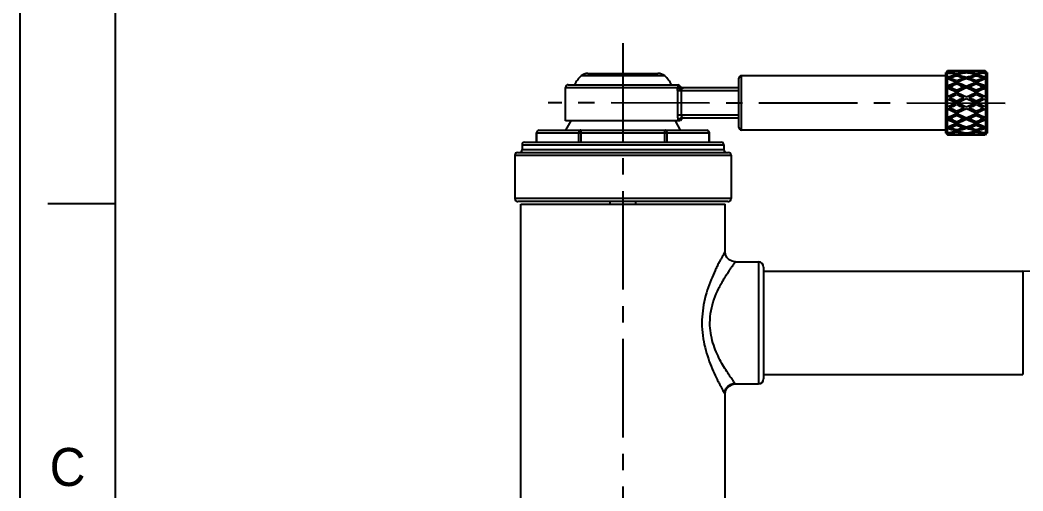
# Model space of a CAD drawing. Extents: x 9520 to 10292, y -16148 to -15602.
# Drawn here: x 9520.3 to 9714.2, y -15879.8 to -15788.7 of the extents above; entities that cross this region are included whole.
import ezdxf

# ---------------------------------------------------------------- set-up
doc = ezdxf.new("R2010")
doc.units = 0
doc.header["$MEASUREMENT"] = 0
doc.linetypes.add('CENTER2', pattern=[28.575, 19.05, -3.175, 3.175, -3.175])
doc.layers.get('0').update_dxf_attribs({"linetype": 'CONTINUOUS'})
doc.layers.get('DEFPOINTS').update_dxf_attribs({"linetype": 'CONTINUOUS'})
doc.layers.add('CENTER', color=1, linetype='CENTER2')
doc.layers.add('DIM', color=2, linetype='CONTINUOUS')
doc.styles.get("Standard").update_dxf_attribs({"font": 'Gulim.ttf'})
doc.dimstyles.new('ISO-25', dxfattribs={"dimtxt": 2.5, "dimasz": 2.5, "dimexe": 1.25, "dimexo": 0.625, "dimtad": 1, "dimdec": 1, "dimtxsty": 'Standard', "dimcen": 2.5, "dimadec": 0, "dimazin": 0, "dimtfac": 1, "dimtdec": 1, "dimtmove": 0, "dimatfit": 3, "dimfxl": 1, "dimarcsym": 0})

# ---------------------------------------------------------------- blocks, each defined once
blk = doc.blocks.new('*D23')
at = {"layer": 'DEFPOINTS', "color": 0, "transparency": 16777216}
for p in [(9636.85, -15793.22), (9744.65, -15864.97), (9679.76, -15925.05), (9794.83, -15966.34), (9636.85, -16021.06)]:
    blk.add_point(p, dxfattribs=at)
at = {"layer": 'DIM', "color": 3, "lineweight": -2, "transparency": 16777216}
blk.add_arc((9636.85, -15647.24), 281.11, 271.0191, 295.3208, dxfattribs=at)
at = {"layer": 'DIM', "color": 3, "transparency": 16777216}
for points in [[(9756.71, -15900.59), (9757.44, -15902.09), (9761.58, -15899.16)], [(9641.85, -15929.14), (9641.84, -15927.47), (9636.85, -15928.35)]]:
    blk.add_solid(points, dxfattribs=at)
at = {"layer": 'DIM', "color": 3, "transparency": 16777216, "insert": (9703.03, -15917.17), "char_height": 5, "attachment_point": 5, "rotation": 13.7753}
blk.add_mtext('26°', dxfattribs=at)

msp = doc.modelspace()

# ---------------------------------------------------------------- linework, layer by layer
for p, q in [((9538.7, -15620.66), (9538.7, -16129.74)), ((9538.7, -15824.29), (9525.7, -15824.29))]:
    msp.add_line(p, q)
at = {"color": 7, "linetype": 'Continuous'}
for p, q in [((9644.92, -15799.53), (9628.77, -15799.53)), ((9630.09, -15799.04), (9643.61, -15799.04)), ((9659.25, -15809.49), (9659.25, -15799.99)), ((9659.75, -15809.99), (9659.75, -15799.49)), ((9699.25, -15799.49), (9659.75, -15799.49)), ((9699.25, -15799.19), (9699.6, -15798.81)), ((9699.25, -15810.59), (9699.25, -15798.89)), ((9699.29, -15799.19), (9699.25, -15799.19)), ((9699.29, -15799.19), (9699.25, -15799.19)), ((9699.26, -15799.21), (9699.25, -15799.22)), ((9699.6, -15798.81), (9699.6, -15798.54)), ((9699.6, -15799.82), (9699.6, -15798.96)), ((9699.6, -15801.51), (9699.6, -15800.12)), ((9700, -15798.54), (9700, -15798.55)), ((9702.72, -15798.54), (9700, -15798.54)), ((9700, -15799.03), (9700, -15798.88)), ((9700, -15800.24), (9700, -15799.97)), ((9701.13, -15799.62), (9701.12, -15799.39)), ((9701.14, -15798.72), (9701.13, -15798.64)), ((9701.36, -15798.61), (9701.36, -15798.57)), ((9701.36, -15799.13), (9701.36, -15799.3)), ((9701.58, -15798.64), (9701.58, -15798.72)), ((9701.59, -15799.39), (9701.58, -15799.62)), ((9702.72, -15798.55), (9702.72, -15798.54)), ((9702.72, -15798.88), (9702.72, -15799.03)), ((9702.72, -15799.97), (9702.72, -15800.24)), ((9703.25, -15798.83), (9703.25, -15798.93)), ((9703.25, -15799.87), (9703.25, -15800.08)), ((9703.78, -15798.54), (9703.78, -15798.55)), ((9706.5, -15798.54), (9703.78, -15798.54)), ((9703.78, -15799.03), (9703.78, -15798.88)), ((9703.78, -15800.24), (9703.78, -15799.97)), ((9704.91, -15799.62), (9704.9, -15799.39)), ((9704.92, -15798.72), (9704.92, -15798.64)), ((9705.14, -15798.61), (9705.14, -15798.57)), ((9705.14, -15799.13), (9705.14, -15799.3)), ((9705.36, -15798.64), (9705.36, -15798.72)), ((9705.38, -15799.39), (9705.37, -15799.62)), ((9706.5, -15798.55), (9706.5, -15798.54)), ((9706.5, -15798.88), (9706.5, -15799.03)), ((9706.5, -15799.97), (9706.5, -15800.24)), ((9706.9, -15798.54), (9706.9, -15798.81)), ((9706.9, -15798.81), (9707.25, -15799.19)), ((9706.9, -15798.96), (9706.9, -15799.82)), ((9706.9, -15800.12), (9706.9, -15801.51)), ((9707.25, -15799.19), (9707.2, -15799.19)), ((9707.25, -15799.19), (9707.2, -15799.19)), ((9707.25, -15799.22), (9707.23, -15799.21)), ((9707.25, -15798.89), (9707.25, -15810.59)), ((9625.75, -15808.24), (9625.75, -15801.74)), ((9625.75, -15801.74), (9647.44, -15801.74)), ((9626.25, -15801.24), (9647.44, -15801.24)), ((9647.86, -15801.47), (9647.63, -15801.47)), ((9659.25, -15801.84), (9648.29, -15801.84)), ((9699.6, -15803.53), (9699.6, -15801.91)), ((9700, -15801.88), (9700, -15801.71)), ((9701.13, -15801.09), (9701.12, -15800.87)), ((9701.36, -15800.45), (9701.36, -15800.69)), ((9701.6, -15800.87), (9701.58, -15801.09)), ((9702.72, -15801.71), (9702.72, -15801.88)), ((9703.25, -15801.57), (9703.25, -15801.75)), ((9703.78, -15801.88), (9703.78, -15801.71)), ((9704.91, -15801.09), (9704.9, -15800.87)), ((9705.14, -15800.45), (9705.14, -15800.69)), ((9705.38, -15800.87), (9705.37, -15801.09)), ((9706.5, -15801.71), (9706.5, -15801.88)), ((9706.9, -15801.91), (9706.9, -15803.53)), ((9647.39, -15802.34), (9647.39, -15807.14)), ((9647.39, -15802.34), (9659.25, -15802.34)), ((9648.15, -15807.14), (9648.15, -15802.34)), ((9701.14, -15802.92), (9699.25, -15803.75)), ((9699.6, -15803.53), (9701.13, -15802.82)), ((9699.6, -15805.53), (9699.6, -15803.95)), ((9700, -15803.79), (9700, -15803.74)), ((9701.14, -15802.92), (9701.13, -15802.82)), ((9701.36, -15802.32), (9701.36, -15802.46)), ((9701.59, -15802.82), (9701.58, -15802.92)), ((9703.25, -15803.66), (9701.58, -15802.92)), ((9701.59, -15802.82), (9703.25, -15803.59)), ((9702.72, -15803.74), (9702.72, -15803.79)), ((9703.25, -15803.59), (9704.91, -15802.82)), ((9704.92, -15802.92), (9703.25, -15803.66)), ((9703.25, -15803.59), (9703.25, -15803.66)), ((9703.78, -15803.79), (9703.78, -15803.74)), ((9704.92, -15802.92), (9704.91, -15802.82)), ((9705.14, -15802.32), (9705.14, -15802.46)), ((9705.37, -15802.82), (9705.36, -15802.92)), ((9707.25, -15803.75), (9705.36, -15802.92)), ((9705.37, -15802.82), (9706.9, -15803.53)), ((9706.5, -15803.74), (9706.5, -15803.79)), ((9706.9, -15803.94), (9706.9, -15805.53)), ((9699.25, -15805.73), (9701.14, -15806.55)), ((9699.6, -15807.57), (9699.6, -15805.95)), ((9701.13, -15806.66), (9699.6, -15805.95)), ((9700, -15805.68), (9700, -15805.74)), ((9701.36, -15804.36), (9701.36, -15804.38)), ((9701.36, -15805.12), (9701.36, -15805.1)), ((9701.58, -15806.55), (9703.25, -15805.82)), ((9703.25, -15805.89), (9701.59, -15806.66)), ((9702.72, -15805.74), (9702.72, -15805.68)), ((9703.25, -15805.89), (9703.25, -15805.82)), ((9703.25, -15805.82), (9704.92, -15806.55)), ((9704.91, -15806.66), (9703.25, -15805.89)), ((9703.78, -15805.68), (9703.78, -15805.74)), ((9705.14, -15804.36), (9705.14, -15804.38)), ((9705.14, -15805.12), (9705.14, -15805.1)), ((9705.36, -15806.55), (9707.25, -15805.73)), ((9706.9, -15805.95), (9705.37, -15806.66)), ((9706.5, -15805.74), (9706.5, -15805.68)), ((9706.9, -15805.95), (9706.9, -15807.57)), ((9659.25, -15807.14), (9647.39, -15807.14)), ((9648.47, -15807.64), (9659.25, -15807.64)), ((9699.6, -15809.35), (9699.6, -15807.97)), ((9700, -15807.6), (9700, -15807.77)), ((9701.13, -15806.66), (9701.14, -15806.55)), ((9701.36, -15807.16), (9701.36, -15807.02)), ((9701.58, -15806.55), (9701.59, -15806.66)), ((9702.72, -15807.77), (9702.72, -15807.6)), ((9703.25, -15807.73), (9703.25, -15807.91)), ((9703.78, -15807.6), (9703.78, -15807.77)), ((9704.91, -15806.66), (9704.92, -15806.55)), ((9705.14, -15807.16), (9705.14, -15807.02)), ((9705.36, -15806.55), (9705.37, -15806.66)), ((9706.5, -15807.77), (9706.5, -15807.6)), ((9706.9, -15807.97), (9706.9, -15809.35)), ((9626.75, -15808.24), (9625.75, -15810.04)), ((9647.94, -15808.24), (9625.75, -15808.24)), ((9646.94, -15808.24), (9647.94, -15810.04)), ((9699.6, -15810.52), (9699.6, -15809.65)), ((9700, -15809.24), (9700, -15809.51)), ((9701.12, -15808.61), (9701.13, -15808.39)), ((9701.12, -15810.09), (9701.13, -15809.86)), ((9701.36, -15809.03), (9701.36, -15808.79)), ((9701.58, -15808.39), (9701.6, -15808.61)), ((9701.58, -15809.86), (9701.59, -15810.09)), ((9702.72, -15809.51), (9702.72, -15809.24)), ((9703.25, -15809.61), (9703.25, -15809.4)), ((9703.78, -15809.24), (9703.78, -15809.51)), ((9704.9, -15808.61), (9704.91, -15808.39)), ((9704.9, -15810.09), (9704.91, -15809.86)), ((9705.14, -15809.03), (9705.14, -15808.79)), ((9705.37, -15808.39), (9705.38, -15808.61)), ((9705.37, -15809.86), (9705.38, -15810.09)), ((9706.5, -15809.51), (9706.5, -15809.24)), ((9706.9, -15809.65), (9706.9, -15810.52)), ((9620.14, -15812.34), (9620.14, -15810.54)), ((9620.14, -15810.54), (9653.55, -15810.54)), ((9620.22, -15812.34), (9620.22, -15810.54)), ((9620.64, -15810.04), (9653.05, -15810.04)), ((9628.27, -15810.54), (9628.27, -15812.34)), ((9628.79, -15812.34), (9628.79, -15810.04)), ((9644.9, -15810.04), (9644.9, -15812.34)), ((9645.42, -15812.34), (9645.42, -15810.54)), ((9653.47, -15810.54), (9653.47, -15812.34)), ((9653.55, -15812.34), (9653.55, -15810.54)), ((9699.25, -15809.99), (9659.75, -15809.99)), ((9699.25, -15810.25), (9699.26, -15810.26)), ((9699.25, -15810.28), (9699.29, -15810.29)), ((9699.25, -15810.28), (9699.29, -15810.29)), ((9699.6, -15810.67), (9699.25, -15810.28)), ((9699.6, -15810.93), (9699.6, -15810.67)), ((9700, -15810.45), (9700, -15810.6)), ((9700, -15810.93), (9700, -15810.94)), ((9702.72, -15810.94), (9700, -15810.94)), ((9701.13, -15810.84), (9701.14, -15810.75)), ((9701.36, -15810.34), (9701.36, -15810.18)), ((9701.36, -15810.91), (9701.36, -15810.87)), ((9701.58, -15810.75), (9701.58, -15810.84)), ((9702.72, -15810.6), (9702.72, -15810.45)), ((9702.72, -15810.94), (9702.72, -15810.93)), ((9703.25, -15810.54), (9703.25, -15810.65)), ((9703.78, -15810.45), (9703.78, -15810.6)), ((9703.78, -15810.93), (9703.78, -15810.94)), ((9706.5, -15810.94), (9703.78, -15810.94)), ((9704.92, -15810.84), (9704.92, -15810.75)), ((9705.14, -15810.34), (9705.14, -15810.18)), ((9705.14, -15810.87), (9705.14, -15810.91)), ((9705.36, -15810.75), (9705.36, -15810.84)), ((9706.5, -15810.6), (9706.5, -15810.45)), ((9706.5, -15810.94), (9706.5, -15810.93)), ((9707.25, -15810.28), (9706.9, -15810.67)), ((9706.9, -15810.67), (9706.9, -15810.93)), ((9707.2, -15810.29), (9707.25, -15810.28)), ((9707.2, -15810.29), (9707.25, -15810.28)), ((9707.23, -15810.26), (9707.25, -15810.25)), ((9617.35, -15812.84), (9617.35, -15813.84)), ((9617.35, -15812.84), (9656.35, -15812.84)), ((9656.35, -15813.84), (9617.35, -15813.84)), ((9617.85, -15812.34), (9655.85, -15812.34)), ((9656.35, -15812.84), (9656.35, -15813.84)), ((9615.95, -15814.84), (9615.95, -15823.24)), ((9615.95, -15814.84), (9657.75, -15814.84)), ((9616.45, -15814.34), (9657.25, -15814.34)), ((9657.75, -15814.84), (9657.75, -15823.24)), ((9657.75, -15823.24), (9615.95, -15823.24)), ((9657.15, -15823.84), (9616.55, -15823.84)), ((9617.1, -15958.34), (9617.1, -15824.34)), ((9617.1, -15824.34), (9656.6, -15824.34)), ((9634.35, -15824.34), (9634.35, -15823.84)), ((9639.35, -15824.34), (9639.35, -15823.84)), ((9656.6, -15833.49), (9656.6, -15824.34)), ((9656.6, -15833.49), (9656.6, -15833.49)), ((9656.6, -15833.49), (9656.6, -15833.49)), ((9658.6, -15835.49), (9663.05, -15835.49)), ((9663.05, -15835.49), (9663.05, -15859.09)), ((9664.05, -15836.49), (9664.05, -15858.09)), ((9664.05, -15837.29), (9714.17, -15837.29)), ((9714.17, -15837.29), (9714.17, -15857.29)), ((9664.05, -15857.29), (9714.17, -15857.29)), ((9658.25, -15858.61), (9658.5, -15858.96)), ((9658.6, -15859.09), (9658.5, -15858.96)), ((9658.6, -15859.09), (9663.05, -15859.09)), ((9656.6, -15861.09), (9656.51, -15860.94)), ((9656.6, -15861.09), (9656.59, -15861.07)), ((9656.6, -15958.34), (9656.6, -15861.09))]:
    msp.add_line(p, q, dxfattribs=at)
msp.add_lwpolyline([(9520.32, -15602.28), (10292.2, -15602.28), (10292.2, -16148.12), (9520.32, -16148.12)], close=True)
for points in [[(9658.6, -15835.49), (9658.51, -15835.49), (9657.94, -15835.38), (9657.39, -15835.08), (9656.95, -15834.63), (9656.68, -15834.07), (9656.6, -15833.49)], [(9656.6, -15861.09), (9656.69, -15860.5), (9656.96, -15859.95), (9657.4, -15859.49), (9657.94, -15859.2), (9658.51, -15859.09), (9658.6, -15859.09)]]:
    msp.add_lwpolyline(points, dxfattribs=at)
for centre, radius, start, end in [((9632.44, -15803.73), 5.57, 131.0671, 153.4132), ((9630.09, -15801.04), 2, 90, 131.0671), ((9643.61, -15801.04), 2, 48.9329, 90), ((9641.26, -15803.73), 5.57, 26.5868, 48.9329), ((9659.75, -15799.99), 0.5, 90, 180), ((9756.14, -15855.93), 80.56, 134.5723, 134.9228), ((9664.61, -15768.21), 47.16, 317.2663, 317.8968), ((9708.86, -15831.37), 32.62, 106.513, 107.1463), ((9702.93, -15808.46), 8.98, 111.803, 114.2302), ((9712.32, -15815.81), 21.12, 127.036, 128.1842), ((9708.79, -15831.13), 32.36, 105.7676, 106.5132), ((9699.16, -15828.83), 30.29, 88.4196, 89.1758), ((9703.36, -15825.23), 26.69, 94.7844, 98.1035), ((9694.87, -15825.44), 26.9, 79.0171, 79.8828), ((9708.78, -15829.06), 30.65, 104.477, 107.4363), ((9686.62, -15837.72), 39.78, 68.6225, 70.9541), ((9700, -15828.96), 30.42, 87.4507, 90.0112), ((9699.23, -15826.89), 28.35, 86.1401, 88.4429), ((9704.15, -15824.72), 26.18, 96.1182, 99.1198), ((9695.79, -15825.06), 26.52, 77.8873, 80.8749), ((9694.95, -15825.07), 26.52, 76.5401, 79.0228), ((9709.91, -15830), 31.62, 105.7001, 108.2749), ((9688.33, -15835.29), 37.2, 69.5032, 71.7225), ((9688.43, -15837.35), 38.87, 70.5774, 72.6883), ((9701.36, -15795.27), 3.34, 266.2115, 273.7886), ((9702.7, -15828.41), 29.87, 89.9653, 92.5728), ((9698.57, -15824.72), 26.18, 80.8802, 83.8818), ((9706.89, -15824.92), 26.38, 99.117, 102.1208), ((9692.77, -15830.08), 31.71, 71.7287, 74.2963), ((9714.46, -15835.51), 37.43, 108.2843, 110.4901), ((9714.21, -15837.13), 38.64, 107.3054, 109.4289), ((9703.51, -15827.34), 28.8, 91.5748, 93.842), ((9699.37, -15825.04), 26.5, 81.5936, 85.2266), ((9707.82, -15825.3), 26.77, 100.9861, 103.4464), ((9694.03, -15828.7), 30.27, 72.2819, 75.5417), ((9716.05, -15837.59), 39.64, 108.8433, 111.3857), ((9703.55, -15828.94), 30.4, 90.5763, 91.5797), ((9707.88, -15825.61), 27.08, 99.8422, 100.9876), ((9693.98, -15830.91), 32.14, 73.4294, 74.2265), ((9702.94, -15828.94), 30.4, 88.4203, 89.4237), ((9707.12, -15825.04), 26.5, 94.7734, 98.4064), ((9698.62, -15825.61), 27.08, 79.0124, 80.1578), ((9712.5, -15828.82), 30.4, 104.4667, 107.7126), ((9690.28, -15838.03), 40.11, 68.6306, 71.1437), ((9712.52, -15830.91), 32.14, 105.7736, 106.5708), ((9703.79, -15828.96), 30.42, 87.4507, 90.0112), ((9703.01, -15826.93), 28.39, 86.1415, 88.4417), ((9707.93, -15824.72), 26.18, 96.1182, 99.1198), ((9699.57, -15825.06), 26.52, 77.8873, 80.8749), ((9698.7, -15825.22), 26.68, 76.5496, 79.018), ((9713.7, -15830), 31.62, 105.7001, 108.2749), ((9692.11, -15835.29), 37.2, 69.5032, 71.7225), ((9692.21, -15837.35), 38.87, 70.5774, 72.6883), ((9705.14, -15795.27), 3.34, 266.2114, 273.7885), ((9706.48, -15828.41), 29.87, 89.9653, 92.5728), ((9702.35, -15824.72), 26.18, 80.8802, 83.8818), ((9710.68, -15824.92), 26.38, 99.117, 102.1208), ((9696.56, -15830.08), 31.71, 71.7287, 74.2963), ((9718.24, -15835.51), 37.43, 108.2843, 110.4901), ((9717.99, -15837.13), 38.64, 107.3054, 109.4289), ((9707.29, -15827.31), 28.77, 91.5739, 93.843), ((9703.14, -15825.23), 26.69, 81.8982, 85.2167), ((9711.56, -15825.09), 26.55, 100.9802, 103.4603), ((9697.77, -15828.88), 30.45, 72.5571, 75.5354), ((9719.7, -15837.23), 39.26, 109.0328, 111.3953), ((9707.33, -15828.83), 30.29, 90.8242, 91.5804), ((9711.62, -15825.44), 26.9, 100.1165, 100.9822), ((9697.71, -15831.13), 32.36, 73.487, 74.2325), ((9648.37, -15857.94), 83.38, 45.0832, 45.4218), ((9693.91, -15816.15), 21.55, 51.8272, 52.9526), ((9742.19, -15767.93), 47.58, 222.106, 222.7309), ((9697.63, -15831.37), 32.62, 72.8539, 73.4871), ((9703.49, -15808.64), 9.17, 65.7955, 68.1714), ((9626.25, -15801.74), 0.5, 90, 180), ((9647.44, -15801.74), 0.5, 32.579, 90), ((9648.54, -15801.04), 0.8, 212.579, 270), ((9724.13, -15861.44), 64.59, 110.8668, 112.6626), ((9685.42, -15786.69), 20.51, 312.3793, 313.7174), ((9699.65, -15808.27), 6.36, 90.4603, 93.6156), ((9724.62, -15858.99), 62.69, 112.0149, 113.5208), ((9643.54, -15926.71), 136.81, 65.1068, 65.81), ((9727.81, -15864.45), 68.63, 112.6702, 113.9055), ((9655.3, -15902.58), 110.33, 65.3289, 66.1032), ((9655.62, -15908), 115.03, 66.5722, 67.3079), ((9674.59, -15865.18), 69.43, 66.1016, 67.3226), ((9748.13, -15904.17), 112.08, 113.9028, 114.665), ((9746.89, -15907.54), 114.52, 112.6904, 113.4294), ((9679.04, -15860.25), 63.32, 67.5248, 69.144), ((9760.5, -15929.61), 140, 114.1388, 114.8856), ((9679.01, -15856.81), 60.33, 66.313, 68.0157), ((9727.92, -15857.85), 61.45, 112.0019, 113.6732), ((9727.29, -15859.85), 62.89, 110.8505, 112.4805), ((9644.61, -15932.64), 143.34, 65.1231, 65.8525), ((9731.59, -15864.45), 68.63, 112.6702, 113.9055), ((9659.09, -15902.58), 110.33, 65.3289, 66.1032), ((9659.4, -15908), 115.03, 66.5722, 67.3079), ((9678.37, -15865.18), 69.43, 66.1016, 67.3226), ((9751.91, -15904.17), 112.08, 113.9028, 114.665), ((9750.68, -15907.54), 114.52, 112.6904, 113.4294), ((9682.18, -15861.9), 65.09, 67.3444, 69.1264), ((9760.73, -15921.81), 131.44, 114.1784, 114.9104), ((9682.45, -15857.63), 61.21, 66.4645, 68.0067), ((9721.16, -15786.59), 20.64, 226.287, 227.6163), ((9706.84, -15808.33), 6.42, 86.3991, 89.5251), ((9693.67, -15794.55), 10.76, 301.2011, 303.4061), ((9697.05, -15811.63), 8.1, 71.6687, 74.2579), ((9758.62, -15675.46), 141.4, 245.3292, 246.0169), ((9487.55, -15344.65), 505.86, 294.8327, 295.0024), ((9769.4, -15653.7), 165.31, 245.1742, 245.6922), ((9767.72, -15648.65), 169.29, 246.4176, 246.9185), ((9908.26, -15359.51), 489.47, 244.9947, 245.1701), ((9633.69, -15654.54), 164.39, 294.3064, 294.8272), ((9635.05, -15648.79), 169.13, 293.0812, 293.5826), ((9646.65, -15681.11), 135.19, 293.9678, 294.749), ((9759.59, -15681.67), 134.58, 245.2492, 246.034), ((9491.33, -15344.65), 505.86, 294.8327, 295.0024), ((9773.19, -15653.7), 165.31, 245.1742, 245.6922), ((9771.51, -15648.65), 169.29, 246.4176, 246.9185), ((9912.04, -15359.51), 489.47, 244.9947, 245.1701), ((9637.47, -15654.54), 164.39, 294.3064, 294.8272), ((9638.83, -15648.79), 169.13, 293.0812, 293.5826), ((9647.31, -15674.22), 142.75, 293.9889, 294.6701), ((9712.85, -15794.5), 10.82, 236.5996, 238.7933), ((9709.44, -15811.61), 8.08, 105.7383, 108.3351), ((9697.06, -15797.86), 8.08, 285.7383, 288.3351), ((9693.64, -15814.98), 10.82, 56.5995, 58.7933), ((9759.18, -15935.25), 142.75, 113.9889, 114.6701), ((9767.66, -15960.69), 169.13, 113.0812, 113.5826), ((9769.02, -15954.93), 164.39, 114.3064, 114.8272), ((9494.45, -16249.96), 489.47, 64.9947, 65.1701), ((9701.36, -15804.16), 0.525, 246.1457, 293.8731), ((9701.36, -15805.31), 0.524, 66.116, 113.8852), ((9634.99, -15960.83), 169.29, 66.4176, 66.9185), ((9633.31, -15955.77), 165.31, 65.1742, 65.6922), ((9915.16, -16264.83), 505.86, 114.8327, 115.0024), ((9646.9, -15927.81), 134.58, 65.2492, 66.034), ((9759.84, -15928.37), 135.19, 113.9678, 114.749), ((9771.44, -15960.69), 169.13, 113.0812, 113.5826), ((9772.8, -15954.93), 164.39, 114.3064, 114.8272), ((9498.24, -16249.96), 489.47, 64.9947, 65.1701), ((9705.14, -15804.16), 0.524, 246.116, 293.8852), ((9705.14, -15805.31), 0.525, 66.1457, 113.8731), ((9638.77, -15960.83), 169.29, 66.4176, 66.9185), ((9637.09, -15955.77), 165.31, 65.1742, 65.6922), ((9918.95, -16264.83), 505.86, 114.8327, 115.0024), ((9647.88, -15934.02), 141.4, 65.3292, 66.0169), ((9709.45, -15797.84), 8.1, 251.6687, 254.2579), ((9712.82, -15814.93), 10.76, 121.2011, 123.4061), ((9648.72, -15808.44), 0.8, 90, 165.5225), ((9699.65, -15801.15), 6.42, 266.3991, 269.5251), ((9685.33, -15822.89), 20.64, 46.287, 47.6163), ((9724.32, -15747.58), 65.09, 247.3444, 249.1264), ((9645.76, -15687.66), 131.44, 294.1784, 294.9104), ((9724.04, -15751.85), 61.21, 246.4645, 248.0067), ((9655.82, -15701.94), 114.52, 292.6904, 293.4294), ((9654.58, -15705.3), 112.08, 293.9028, 294.665), ((9728.12, -15744.29), 69.43, 246.1016, 247.3226), ((9747.09, -15701.47), 115.03, 246.5722, 247.3079), ((9747.41, -15706.9), 110.33, 245.3289, 246.1032), ((9674.91, -15745.03), 68.63, 292.6702, 293.9055), ((9679.2, -15749.62), 62.89, 290.8505, 292.4805), ((9761.88, -15676.83), 143.34, 245.1231, 245.8525), ((9678.57, -15751.63), 61.45, 292.0019, 293.6732), ((9645.99, -15679.87), 140, 294.1388, 294.8856), ((9727.45, -15749.22), 63.32, 247.5248, 249.144), ((9727.48, -15752.66), 60.33, 246.313, 248.0157), ((9659.6, -15701.94), 114.52, 292.6904, 293.4294), ((9658.37, -15705.3), 112.08, 293.9028, 294.665), ((9731.91, -15744.29), 69.43, 246.1016, 247.3226), ((9750.87, -15701.47), 115.03, 246.5722, 247.3079), ((9751.19, -15706.9), 110.33, 245.3289, 246.1032), ((9678.69, -15745.03), 68.63, 292.6702, 293.9055), ((9762.96, -15682.77), 136.81, 245.1068, 245.81), ((9682.36, -15748.04), 64.59, 290.8668, 292.6626), ((9681.88, -15750.49), 62.69, 292.0149, 293.5208), ((9706.85, -15801.21), 6.36, 270.4603, 273.6156), ((9721.07, -15822.79), 20.51, 132.3793, 133.7174), ((9659.75, -15809.49), 0.5, 180, 270), ((9703.01, -15800.84), 9.17, 245.7955, 248.1714), ((9664.3, -15841.55), 47.57, 42.106, 42.7309), ((9708.86, -15778.1), 32.62, 252.8539, 253.4872), ((9708.79, -15778.35), 32.36, 253.487, 254.2325), ((9686.79, -15772.24), 39.26, 289.0328, 291.3953), ((9708.73, -15780.6), 30.45, 252.5571, 255.5354), ((9688.5, -15772.34), 38.64, 287.3054, 289.4289), ((9688.26, -15773.97), 37.43, 288.2843, 290.4901), ((9709.94, -15779.39), 31.71, 251.7287, 254.2963), ((9714.28, -15772.13), 38.87, 250.5774, 252.6883), ((9714.38, -15774.19), 37.2, 249.5032, 251.7225), ((9692.8, -15779.48), 31.62, 285.7001, 288.2749), ((9694, -15780.65), 30.4, 284.4667, 287.7126), ((9716.21, -15771.44), 40.11, 248.6306, 251.1437), ((9693.98, -15778.56), 32.14, 285.7736, 286.5708), ((9690.44, -15771.88), 39.64, 288.8433, 291.3857), ((9712.46, -15780.77), 30.27, 252.2819, 255.5417), ((9712.52, -15778.56), 32.14, 253.4294, 254.2265), ((9692.29, -15772.34), 38.64, 287.3054, 289.4289), ((9692.04, -15773.97), 37.43, 288.2843, 290.4901), ((9713.72, -15779.39), 31.71, 251.7287, 254.2963), ((9718.07, -15772.13), 38.87, 250.5774, 252.6883), ((9718.16, -15774.19), 37.2, 249.5032, 251.7225), ((9696.58, -15779.48), 31.62, 285.7001, 288.2749), ((9719.88, -15771.75), 39.78, 248.6225, 250.9541), ((9697.71, -15780.41), 30.65, 284.477, 287.4363), ((9697.71, -15778.35), 32.36, 285.7676, 286.5132), ((9703.56, -15801.02), 8.98, 291.803, 294.2302), ((9697.63, -15778.1), 32.62, 286.513, 287.1463), ((9741.88, -15841.27), 47.16, 137.2663, 137.8968), ((9620.64, -15810.54), 0.5, 90, 180), ((9620.65, -15810.41), 0.37, 90.0016, 92.0138), ((9653.04, -15810.41), 0.37, 87.9831, 89.9985), ((9653.05, -15810.54), 0.5, 0, 90), ((9758.12, -15751.54), 83.38, 225.0832, 225.4218), ((9712.58, -15793.32), 21.55, 231.8272, 232.9526), ((9694.87, -15784.04), 26.9, 280.1165, 280.9822), ((9703.36, -15784.24), 26.69, 261.8982, 265.2167), ((9699.16, -15780.65), 30.29, 270.8242, 271.5804), ((9694.94, -15784.38), 26.55, 280.9802, 283.4603), ((9695.82, -15784.55), 26.38, 279.117, 282.1208), ((9704.15, -15784.75), 26.18, 260.8802, 263.8818), ((9699.21, -15782.16), 28.77, 271.5739, 273.843), ((9700.02, -15781.06), 29.87, 269.9653, 272.5728), ((9701.36, -15814.21), 3.34, 86.2114, 93.7885), ((9706.92, -15784.41), 26.52, 257.8873, 260.8749), ((9698.57, -15784.75), 26.18, 276.1182, 279.1198), ((9702.71, -15780.52), 30.42, 267.4507, 270.0112), ((9699.37, -15784.43), 26.5, 274.7734, 278.4064), ((9703.49, -15782.55), 28.39, 266.1415, 268.4417), ((9707.8, -15784.26), 26.68, 256.5496, 259.018), ((9707.88, -15783.87), 27.08, 259.0124, 260.1578), ((9703.55, -15780.53), 30.4, 268.4203, 269.4237), ((9698.62, -15783.87), 27.08, 279.8422, 280.9876), ((9707.12, -15784.43), 26.5, 261.5936, 265.2266), ((9702.94, -15780.53), 30.4, 270.5763, 271.5797), ((9698.68, -15784.17), 26.77, 280.9861, 283.4464), ((9699.6, -15784.55), 26.38, 279.117, 282.1208), ((9707.93, -15784.75), 26.18, 260.8802, 263.8818), ((9702.99, -15782.14), 28.8, 271.5748, 273.842), ((9703.8, -15781.06), 29.87, 269.9653, 272.5728), ((9705.14, -15814.21), 3.34, 86.2115, 93.7886), ((9710.7, -15784.41), 26.52, 257.8873, 260.8749), ((9702.35, -15784.75), 26.18, 276.1182, 279.1198), ((9706.49, -15780.52), 30.42, 267.4507, 270.0112), ((9703.14, -15784.25), 26.69, 274.7844, 278.1035), ((9707.27, -15782.58), 28.35, 266.1401, 268.4429), ((9711.55, -15784.41), 26.52, 256.5401, 259.0228), ((9711.62, -15784.04), 26.9, 259.0171, 259.8828), ((9707.33, -15780.65), 30.29, 268.4196, 269.1758), ((9694.18, -15793.66), 21.12, 307.036, 308.1842), ((9650.36, -15753.54), 80.56, 314.5723, 314.9228), ((9616.85, -15813.84), 0.5, 270, 0), ((9617.85, -15812.84), 0.5, 90, 180), ((9655.85, -15812.84), 0.5, 0, 90), ((9656.85, -15813.84), 0.5, 180, 270), ((9616.45, -15814.84), 0.5, 90, 180), ((9657.25, -15814.84), 0.5, 0, 90), ((9616.55, -15823.24), 0.6, 180, 270), ((9657.15, -15823.24), 0.6, 270, 0), ((9663.05, -15836.49), 1, 0, 90), ((9714.17, -15882.29), 45, 26.3399, 90), ((9663.05, -15858.09), 1, 270, 0), ((9700.31, -15835.75), 50.53, 209.3755, 209.9101)]:
    msp.add_arc(centre, radius, start, end, dxfattribs=at)
for points, knots in [([(9701.12, -15799.27), (9701.2, -15799.29), (9701.36, -15799.31), (9701.51, -15799.29), (9701.59, -15799.27)], [0, 0, 0, 0, 0.50003, 1, 1, 1, 1]), ([(9701.59, -15799.39), (9701.52, -15799.37), (9701.36, -15799.35), (9701.2, -15799.37), (9701.12, -15799.39)], [0, 0, 0, 0, 0.50002, 1, 1, 1, 1]), ([(9701.58, -15798.64), (9701.5, -15798.63), (9701.36, -15798.63), (9701.21, -15798.63), (9701.13, -15798.64)], [0, 0, 0, 0, 0.499999, 1, 1, 1, 1]), ([(9704.9, -15799.27), (9704.98, -15799.29), (9705.14, -15799.31), (9705.3, -15799.29), (9705.37, -15799.27)], [0, 0, 0, 0, 0.5, 1, 1, 1, 1]), ([(9705.38, -15799.39), (9705.3, -15799.37), (9705.14, -15799.35), (9704.98, -15799.37), (9704.9, -15799.39)], [0, 0, 0, 0, 0.500032, 1, 1, 1, 1]), ([(9705.36, -15798.64), (9705.29, -15798.63), (9705.14, -15798.63), (9704.99, -15798.63), (9704.92, -15798.64)], [0, 0, 0, 0, 0.500031, 1, 1, 1, 1]), ([(9647.39, -15802.34), (9647.39, -15802.29), (9647.4, -15802.09), (9647.41, -15801.89), (9647.44, -15801.74)], [0, 0, 0, 0, 0.258054, 1, 1, 1, 1]), ([(9647.63, -15801.47), (9647.61, -15801.47), (9647.57, -15801.48), (9647.52, -15801.53), (9647.48, -15801.62), (9647.45, -15801.69), (9647.44, -15801.74)], [0, 0, 0, 0, 0.15569, 0.331455, 0.588751, 1, 1, 1, 1]), ([(9647.44, -15801.74), (9647.46, -15801.78), (9647.55, -15801.88), (9647.8, -15802.02), (9648.03, -15802.09), (9648.2, -15802.11)], [0, 0, 0, 0, 0.181499, 0.425942, 1, 1, 1, 1]), ([(9648.29, -15801.84), (9648.16, -15801.84), (9647.89, -15801.77), (9647.7, -15801.58), (9647.63, -15801.47)], [0, 0, 0, 0, 0.497799, 1, 1, 1, 1]), ([(9648.2, -15802.11), (9648.19, -15802.12), (9648.17, -15802.2), (9648.15, -15802.28), (9648.15, -15802.34)], [0, 0, 0, 0, 0.23937, 1, 1, 1, 1]), ([(9648.2, -15802.11), (9648.21, -15802.07), (9648.23, -15802.01), (9648.23, -15801.93), (9648.23, -15801.88), (9648.24, -15801.85), (9648.26, -15801.84), (9648.28, -15801.84), (9648.29, -15801.84)], [0, 0, 0, 0, 0.369513, 0.651718, 0.753736, 0.831915, 0.90546, 1, 1, 1, 1]), ([(9701.12, -15800.68), (9701.19, -15800.71), (9701.36, -15800.74), (9701.52, -15800.71), (9701.6, -15800.68)], [0, 0, 0, 0, 0.500024, 1, 1, 1, 1]), ([(9701.6, -15800.87), (9701.52, -15800.84), (9701.36, -15800.81), (9701.19, -15800.84), (9701.12, -15800.87)], [0, 0, 0, 0, 0.500015, 1, 1, 1, 1]), ([(9701.58, -15801.09), (9701.51, -15801.06), (9701.36, -15801.03), (9701.2, -15801.06), (9701.13, -15801.09)], [0, 0, 0, 0, 0.500013, 1, 1, 1, 1]), ([(9704.9, -15800.68), (9704.97, -15800.71), (9705.14, -15800.74), (9705.3, -15800.71), (9705.38, -15800.68)], [0, 0, 0, 0, 0.500016, 1, 1, 1, 1]), ([(9705.38, -15800.87), (9705.3, -15800.84), (9705.14, -15800.81), (9704.97, -15800.84), (9704.9, -15800.87)], [0, 0, 0, 0, 0.500023, 1, 1, 1, 1]), ([(9705.37, -15801.09), (9705.29, -15801.06), (9705.14, -15801.03), (9704.98, -15801.06), (9704.91, -15801.09)], [0, 0, 0, 0, 0.500021, 1, 1, 1, 1]), ([(9701.12, -15802.6), (9701.2, -15802.64), (9701.36, -15802.67), (9701.52, -15802.64), (9701.59, -15802.6)], [0, 0, 0, 0, 0.500015, 1, 1, 1, 1]), ([(9701.59, -15802.82), (9701.51, -15802.78), (9701.36, -15802.75), (9701.2, -15802.78), (9701.13, -15802.82)], [0, 0, 0, 0, 0.500001, 1, 1, 1, 1]), ([(9701.58, -15802.92), (9701.51, -15802.89), (9701.36, -15802.86), (9701.21, -15802.89), (9701.14, -15802.92)], [0, 0, 0, 0, 0.5, 1, 1, 1, 1]), ([(9704.91, -15802.6), (9704.98, -15802.64), (9705.14, -15802.67), (9705.3, -15802.64), (9705.37, -15802.6)], [0, 0, 0, 0, 0.500001, 1, 1, 1, 1]), ([(9705.37, -15802.82), (9705.3, -15802.78), (9705.14, -15802.75), (9704.98, -15802.78), (9704.91, -15802.82)], [0, 0, 0, 0, 0.500013, 1, 1, 1, 1]), ([(9705.36, -15802.92), (9705.29, -15802.89), (9705.14, -15802.86), (9704.99, -15802.89), (9704.92, -15802.92)], [0, 0, 0, 0, 0.500012, 1, 1, 1, 1]), ([(9647.39, -15807.14), (9647.39, -15807.35), (9647.41, -15807.65), (9647.49, -15808.01), (9647.53, -15808.17), (9647.56, -15808.24)], [0, 0, 0, 0, 0.560621, 0.802528, 1, 1, 1, 1]), ([(9647.56, -15808.24), (9647.57, -15808.16), (9647.64, -15807.99), (9647.87, -15807.71), (9648.15, -15807.58), (9648.33, -15807.56)], [0, 0, 0, 0, 0.226377, 0.484399, 1, 1, 1, 1]), ([(9647.71, -15808.24), (9647.73, -15808.16), (9647.8, -15807.99), (9647.98, -15807.79), (9648.22, -15807.67), (9648.39, -15807.64), (9648.47, -15807.64)], [0, 0, 0, 0, 0.245286, 0.502937, 0.758855, 1, 1, 1, 1]), ([(9648.33, -15807.56), (9648.31, -15807.54), (9648.26, -15807.49), (9648.18, -15807.35), (9648.15, -15807.22), (9648.15, -15807.14)], [0, 0, 0, 0, 0.211726, 0.45223, 1, 1, 1, 1]), ([(9648.47, -15807.64), (9648.46, -15807.64), (9648.44, -15807.63), (9648.4, -15807.62), (9648.37, -15807.59), (9648.35, -15807.57), (9648.33, -15807.56)], [0, 0, 0, 0, 0.220335, 0.443565, 0.697772, 1, 1, 1, 1]), ([(9701.59, -15806.87), (9701.52, -15806.84), (9701.36, -15806.8), (9701.2, -15806.84), (9701.12, -15806.87)], [0, 0, 0, 0, 0.500001, 1, 1, 1, 1]), ([(9701.13, -15806.66), (9701.2, -15806.69), (9701.36, -15806.73), (9701.51, -15806.69), (9701.59, -15806.66)], [0, 0, 0, 0, 0.500013, 1, 1, 1, 1]), ([(9701.14, -15806.55), (9701.21, -15806.58), (9701.36, -15806.62), (9701.51, -15806.58), (9701.58, -15806.55)], [0, 0, 0, 0, 0.500012, 1, 1, 1, 1]), ([(9704.91, -15806.66), (9704.98, -15806.69), (9705.14, -15806.73), (9705.3, -15806.69), (9705.37, -15806.66)], [0, 0, 0, 0, 0.500001, 1, 1, 1, 1]), ([(9705.37, -15806.87), (9705.3, -15806.84), (9705.14, -15806.8), (9704.98, -15806.84), (9704.91, -15806.87)], [0, 0, 0, 0, 0.500015, 1, 1, 1, 1]), ([(9704.92, -15806.55), (9704.99, -15806.58), (9705.14, -15806.62), (9705.29, -15806.58), (9705.36, -15806.55)], [0, 0, 0, 0, 0.5, 1, 1, 1, 1]), ([(9701.12, -15808.61), (9701.19, -15808.64), (9701.36, -15808.67), (9701.52, -15808.64), (9701.6, -15808.61)], [0, 0, 0, 0, 0.500023, 1, 1, 1, 1]), ([(9701.6, -15808.8), (9701.52, -15808.77), (9701.36, -15808.74), (9701.19, -15808.77), (9701.12, -15808.8)], [0, 0, 0, 0, 0.500016, 1, 1, 1, 1]), ([(9701.13, -15808.39), (9701.2, -15808.42), (9701.36, -15808.45), (9701.51, -15808.42), (9701.58, -15808.39)], [0, 0, 0, 0, 0.500021, 1, 1, 1, 1]), ([(9704.9, -15808.61), (9704.97, -15808.64), (9705.14, -15808.67), (9705.3, -15808.64), (9705.38, -15808.61)], [0, 0, 0, 0, 0.500015, 1, 1, 1, 1]), ([(9705.38, -15808.8), (9705.3, -15808.77), (9705.14, -15808.74), (9704.97, -15808.77), (9704.9, -15808.8)], [0, 0, 0, 0, 0.500024, 1, 1, 1, 1]), ([(9704.91, -15808.39), (9704.98, -15808.42), (9705.14, -15808.45), (9705.29, -15808.42), (9705.37, -15808.39)], [0, 0, 0, 0, 0.500013, 1, 1, 1, 1]), ([(9620.22, -15810.54), (9620.22, -15810.47), (9620.24, -15810.35), (9620.33, -15810.19), (9620.47, -15810.07), (9620.58, -15810.04), (9620.64, -15810.04)], [0, 0, 0, 0, 0.265984, 0.522928, 0.766566, 1, 1, 1, 1]), ([(9628.71, -15810.04), (9628.65, -15810.04), (9628.53, -15810.07), (9628.39, -15810.18), (9628.3, -15810.34), (9628.27, -15810.47), (9628.27, -15810.54)], [0, 0, 0, 0, 0.233228, 0.476526, 0.733567, 1, 1, 1, 1]), ([(9645.42, -15810.54), (9645.42, -15810.47), (9645.4, -15810.34), (9645.31, -15810.18), (9645.16, -15810.07), (9645.04, -15810.04), (9644.99, -15810.04)], [0, 0, 0, 0, 0.266341, 0.523318, 0.766689, 1, 1, 1, 1]), ([(9653.17, -15810.06), (9653.26, -15810.1), (9653.42, -15810.24), (9653.47, -15810.44), (9653.47, -15810.54)], [0, 0, 0, 0, 0.48057, 1, 1, 1, 1]), ([(9701.12, -15810.09), (9701.2, -15810.11), (9701.36, -15810.12), (9701.52, -15810.11), (9701.59, -15810.09)], [0, 0, 0, 0, 0.500032, 1, 1, 1, 1]), ([(9701.59, -15810.2), (9701.51, -15810.19), (9701.36, -15810.17), (9701.2, -15810.19), (9701.12, -15810.2)], [0, 0, 0, 0, 0.5, 1, 1, 1, 1]), ([(9701.13, -15810.84), (9701.21, -15810.85), (9701.36, -15810.85), (9701.5, -15810.85), (9701.58, -15810.84)], [0, 0, 0, 0, 0.500031, 1, 1, 1, 1]), ([(9704.9, -15810.09), (9704.98, -15810.11), (9705.14, -15810.12), (9705.3, -15810.11), (9705.38, -15810.09)], [0, 0, 0, 0, 0.50002, 1, 1, 1, 1]), ([(9705.37, -15810.2), (9705.3, -15810.19), (9705.14, -15810.17), (9704.98, -15810.19), (9704.9, -15810.2)], [0, 0, 0, 0, 0.50003, 1, 1, 1, 1]), ([(9704.92, -15810.84), (9704.99, -15810.85), (9705.14, -15810.85), (9705.29, -15810.85), (9705.36, -15810.84)], [0, 0, 0, 0, 0.499999, 1, 1, 1, 1]), ([(9656.6, -15833.49), (9656.6, -15833.49), (9656.58, -15833.53), (9656.56, -15833.56), (9656.5, -15833.65), (9656.44, -15833.76), (9656.36, -15833.91), (9656.22, -15834.16), (9656.01, -15834.53), (9655.72, -15835.06), (9655.39, -15835.68), (9655.03, -15836.39), (9654.51, -15837.47), (9653.84, -15838.98), (9652.84, -15841.72), (9652.17, -15844.76), (9652.08, -15847.93), (9652.31, -15850.32), (9652.82, -15852.59), (9653.5, -15854.68), (9654.26, -15856.56), (9654.91, -15857.96), (9655.41, -15858.94), (9655.74, -15859.56), (9656.02, -15860.08), (9656.2, -15860.4), (9656.28, -15860.53)], [0, 0, 0, 0, 0.000613, 0.002588, 0.005884, 0.010454, 0.016244, 0.023197, 0.040351, 0.06146, 0.086091, 0.113823, 0.144252, 0.211802, 0.286361, 0.448884, 0.533497, 0.61754, 0.698974, 0.776147, 0.847342, 0.910373, 0.937854, 0.962282, 0.983418, 1, 1, 1, 1]), ([(9653.66, -15847.29), (9653.67, -15846.49), (9653.82, -15844.92), (9654.44, -15842.71), (9655.15, -15841.03), (9655.78, -15839.81), (9656.24, -15838.99), (9656.7, -15838.24), (9657.14, -15837.56), (9657.54, -15836.97), (9657.84, -15836.53), (9658.06, -15836.23), (9658.19, -15836.04), (9658.31, -15835.88), (9658.41, -15835.74), (9658.49, -15835.64), (9658.54, -15835.57), (9658.57, -15835.53), (9658.58, -15835.5), (9658.59, -15835.5), (9658.59, -15835.49), (9658.6, -15835.49)], [0, 0, 0, 0, 0.184235, 0.361636, 0.527369, 0.604689, 0.677595, 0.74544, 0.807437, 0.8626, 0.909892, 0.93026, 0.948267, 0.96378, 0.976667, 0.986795, 0.994084, 0.996652, 0.998497, 0.999614, 1, 1, 1, 1]), ([(9658.25, -15858.61), (9658.09, -15858.38), (9657.69, -15857.84), (9657.06, -15856.91), (9656.33, -15855.75), (9655.57, -15854.39), (9654.84, -15852.85), (9654.21, -15851.13), (9653.76, -15849.26), (9653.66, -15847.95), (9653.66, -15847.29)], [0, 0, 0, 0, 0.068316, 0.160701, 0.272061, 0.398483, 0.536923, 0.68504, 0.840435, 1, 1, 1, 1]), ([(9656.51, -15860.94), (9656.52, -15860.7), (9656.62, -15860.18), (9657.07, -15859.51), (9657.74, -15859.07), (9658.26, -15858.97), (9658.5, -15858.96)], [0, 0, 0, 0, 0.239146, 0.498971, 0.759444, 1, 1, 1, 1])]:
    msp.add_open_spline(points, degree=3, knots=knots, dxfattribs=at)
msp.add_open_spline([(9653.05, -15810.04), (9653.1, -15810.04), (9653.14, -15810.05), (9653.17, -15810.06)], degree=3, dxfattribs=at)
at = {"layer": 'CENTER'}
for p, q in [((9636.85, -15793.22), (9636.85, -16021.06)), ((9710.75, -15804.84), (9622.41, -15804.74))]:
    msp.add_line(p, q, dxfattribs=at)

# ---------------------------------------------------------------- texts
at = {"insert": (9529.51, -15875.2), "char_height": 7.35, "attachment_point": 5}
msp.add_mtext_dynamic_manual_height_columns('C', width=12.996, gutter_width=16.25, heights=[0], dxfattribs=at)

# ---------------------------------------------------------------- dimensions: what is measured, and where the dimension line sits
at = {"layer": 'DIM'}
dim = msp.add_angular_dim_2l(base=(9679.76, -15925.05), line1=((9744.65, -15864.97), (9794.83, -15966.34)), line2=((9636.85, -15793.22), (9636.85, -16021.06)), dimstyle='ISO-25', override={"dimtxt": 5, "dimasz": 5, "dimdsep": 46, "dimcen": 5, "dimclrd": 3, "dimclre": 3, "dimclrt": 3, "dimfxl": 1.25}, dxfattribs=at)
dim.commit()
dim.dimension.update_dxf_attribs({"geometry": '*D23', "text_midpoint": (9703.78, -15920.26), "dimtype": 162})

doc.saveas('drawing.dxf')
